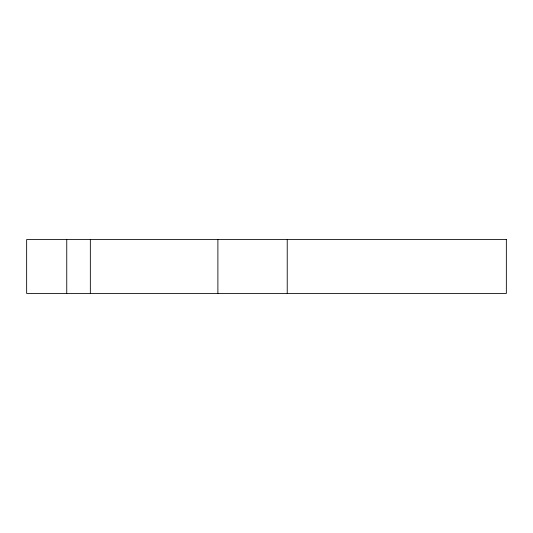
<?xml version="1.0" encoding="UTF-8"?>
<svg xmlns="http://www.w3.org/2000/svg" width="533" height="533" viewBox="0 0 533 533"><rect width="100%" height="100%" fill="white"/><g stroke="black" fill="none" stroke-linecap="round" stroke-linejoin="round"><path stroke-width="0.8" d="M287.227 239.544L287.227 293.456M217.89 239.544L217.89 293.456M90.343 239.544L90.343 293.456M66.752 239.544L66.752 293.456M506.35 239.544L26.65 239.544L26.65 293.456L506.35 293.456L506.35 239.544"/></g></svg>
